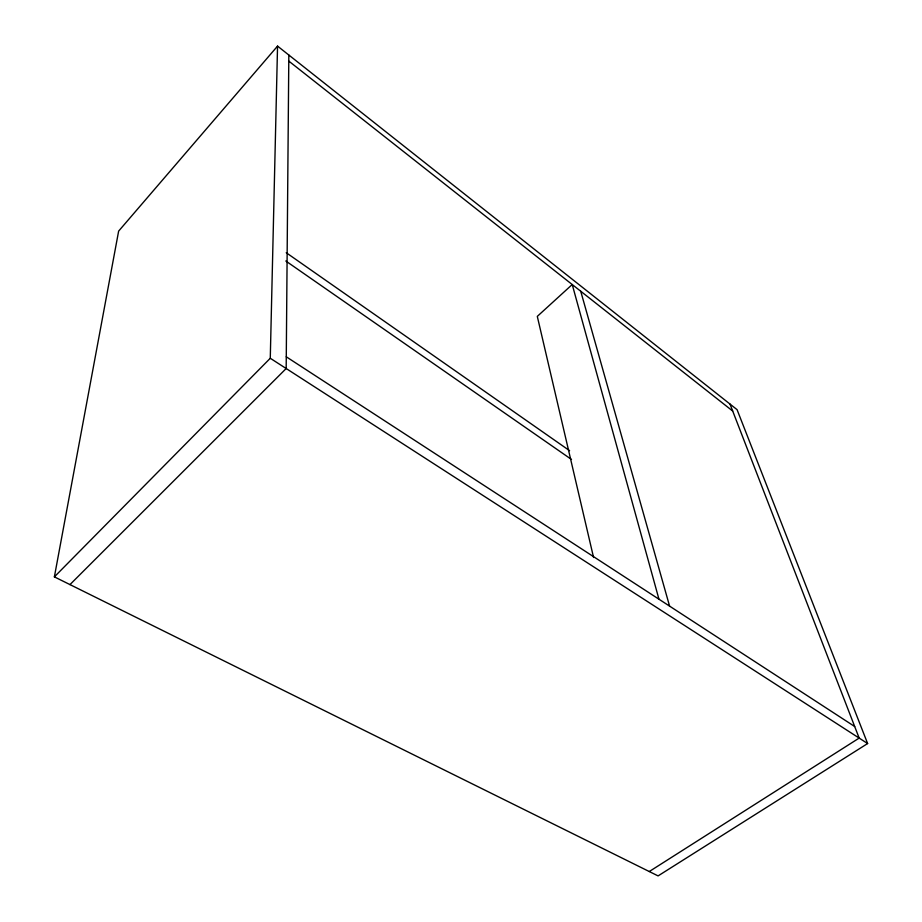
<?xml version="1.0" encoding="UTF-8"?>
<svg xmlns="http://www.w3.org/2000/svg" width="922" height="922" viewBox="0 0 922 922"><rect width="100%" height="100%" fill="white"/><g stroke="black" fill="none" stroke-linecap="round" stroke-linejoin="round"><path stroke-width="1.38" d="M288.828 55.02L286.177 368.523L69.968 584.606M54.375 576.872L270.273 358.266L277.545 46.1L737.07 409.656L867.625 743.547L658.089 875.9L54.375 576.872L118.638 231.111L277.545 46.1M649.272 871.532L859.166 738.084L729.994 404.055M270.273 358.266L867.625 743.547M286.269 356.791L854.682 726.513M285.808 260.995L571.513 459.467M286.235 252.72L569.6 450.685M288.782 61.083L732.69 411.039M580.722 291.225L669.579 606.111M658.953 599.208L572.228 284.529L537.296 316.384L593.572 557.499"/></g></svg>
